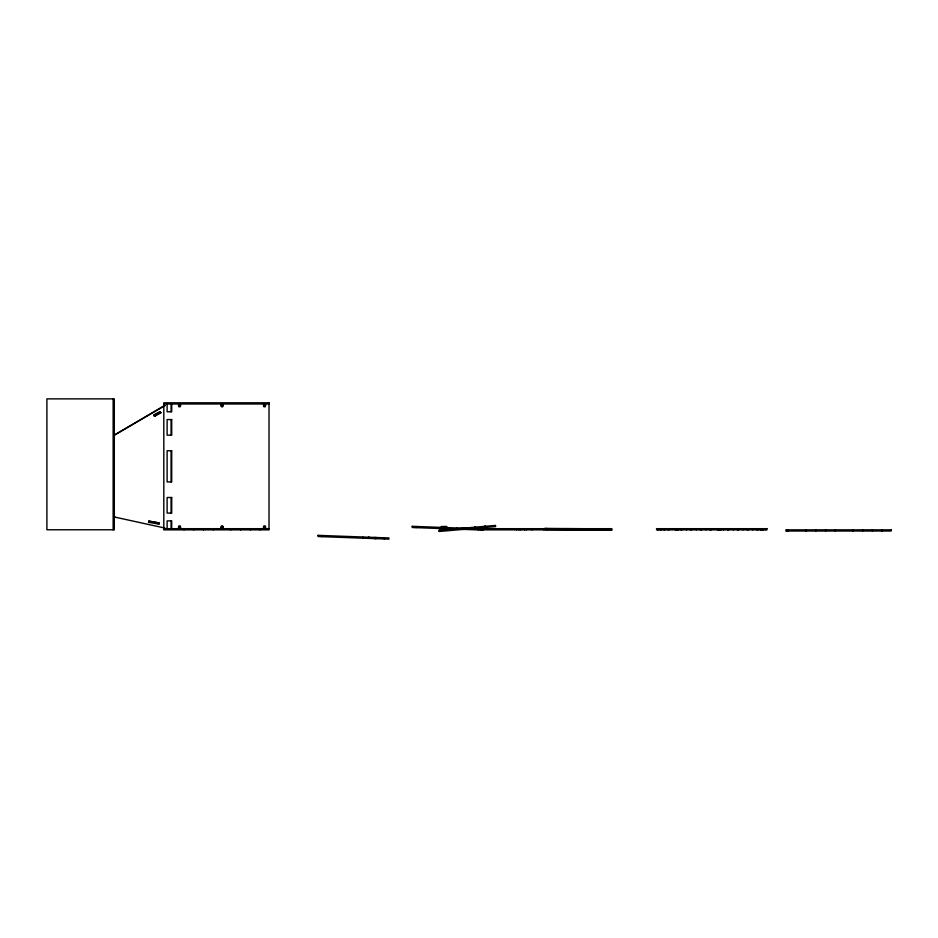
<?xml version="1.0" encoding="UTF-8"?>
<svg xmlns="http://www.w3.org/2000/svg" width="938" height="938" viewBox="0 0 938 938"><rect width="100%" height="100%" fill="white"/><g stroke="black" fill="none" stroke-linecap="round" stroke-linejoin="round"><path stroke-width="1.41" d="M148.802 522.443L148.802 521.082L158.757 522.841L158.757 524.213M546.831 529.583L546.831 528.411M592.382 529.947L592.394 528.774M592.945 529.947L592.957 528.774M599.23 529.993L599.23 528.833M599.781 530.005L599.792 528.833M610.052 530.087L610.052 528.915M321.922 536.677L321.957 535.504M362.725 538.166L362.76 536.993M368.517 538.377L368.564 537.216M369.044 538.4L369.08 537.228M374.473 538.6L374.508 537.427M375.54 538.635L375.575 537.474M376.068 538.658L376.103 537.486M384.205 538.951L384.252 537.791M416.109 527.648L416.144 526.476M456.783 529.138L456.829 527.965M462.704 529.36L462.751 528.188M463.231 529.372L463.266 528.211M478.392 529.935L478.439 528.762M158.323 524.025L158.534 522.876M164.607 405.462L114.319 435.15L165.229 405.462M160.973 412.603L154.524 416.261L153.949 415.241L160.386 411.594L153.82 414.959L155.016 415.98M154.266 416.062L160.832 412.685M467.206 529.044L438.89 531.494L438.785 530.333L495.522 525.409L495.627 526.581L472.822 528.551M163.81 403.973L269.018 403.973M178.97 404.759L178.97 406.002M180.143 404.759L180.143 406.002M221.485 404.759L221.485 406.002M222.646 404.759L222.646 406.002M263.953 404.759L263.953 406.002M265.126 404.759L265.126 406.002M178.466 405.146L178.97 403.973M180.647 405.146L180.143 403.973M220.969 405.146L221.485 403.973M223.15 405.146L222.646 403.973M263.449 405.146L263.953 403.973M265.63 405.146L265.126 403.973M178.466 405.615L178.97 406.787L180.143 406.787L180.647 405.615M220.969 405.615L221.485 406.787L222.646 406.787L223.15 405.615M263.449 405.615L263.953 406.787L265.126 406.787L265.63 405.615M114.94 516.99L114.319 516.99L164.889 528.047M178.97 526.652L178.97 527.895M180.143 526.652L180.143 527.895M221.485 526.652L221.485 527.895M263.953 526.652L263.953 527.895M265.126 526.652L265.126 527.895M178.466 527.039L178.97 525.878L180.143 525.878L180.647 527.039M220.969 527.039L221.485 525.878L222.646 525.878L223.15 527.039M263.449 527.039L263.953 525.878L265.126 525.878L265.63 527.039M178.466 527.508L178.97 528.68M180.647 527.508L180.143 528.68M220.969 527.508L221.485 528.68M223.15 527.508L222.646 528.68M263.449 527.508L263.953 528.68M265.63 527.508L265.126 528.68M222.646 527.895L223.15 526.652M163.81 528.68L269.018 528.68M545.74 528.68L480.256 528.68L480.256 529.853L611.224 529.853L611.224 528.68L564.664 528.68M113.146 529.771L46.9 529.771L46.9 398.873L114.319 398.873L114.319 529.853L113.146 529.853L113.146 398.873M159.343 523.017L148.779 521.141L148.579 522.29L159.132 524.166M159.906 411.864L160.48 412.884M159.765 411.594L160.21 412.685M485.614 526.277L485.72 527.437M485.427 526.288L485.532 527.449M484.794 526.347L484.899 527.508M484.606 526.359L484.712 527.531M475.554 527.144L475.801 528.293M474.886 527.203L474.991 528.364M474.745 527.215L474.839 528.375M440.555 530.181L440.649 531.342M440.074 530.216L440.18 531.389M439.875 530.24L439.969 531.4M882.142 529.853L882.142 531.014M872.399 529.853L872.399 531.014M862.655 529.853L862.655 531.014M852.912 529.853L852.912 531.014M835.348 529.853L835.348 531.014M825.604 529.853L825.604 531.014M815.861 529.853L815.861 531.014M806.117 529.853L806.117 531.014M788.225 529.853L788.225 531.014M787.052 529.853L787.052 531.014M765.818 528.68L765.818 529.853M763.532 528.68L763.532 529.853M763.016 528.68L763.016 529.853M762.418 528.68L762.418 529.853M761.914 528.68L761.914 529.853M761.797 528.68L761.855 529.853M761.339 528.68L761.339 529.853M760.741 528.68L760.741 529.853M760.237 528.68L760.237 529.853M757.951 528.68L757.951 529.853M756.849 528.68L756.849 529.853M752.827 528.68L752.827 529.853M748.207 528.68L748.207 529.853M747.105 528.68L747.105 529.853M743.084 528.68L743.084 529.853M738.476 528.68L738.476 529.853M737.362 528.68L737.362 529.853M733.34 528.68L733.34 529.853M728.732 528.68L728.732 529.853M727.618 528.68L727.618 529.853M723.608 528.68L723.608 529.853M721.052 528.68L721.052 529.853M720.548 528.68L720.548 529.853M719.95 528.68L719.95 529.853M719.434 528.68L719.376 529.853M718.871 528.68L718.871 529.853M718.274 528.68L718.274 529.853M717.769 528.68L717.769 529.853M711.168 528.68L711.168 529.853M710.054 528.68L710.054 529.853M706.044 528.68L706.044 529.853M701.425 528.68L701.425 529.853M700.323 528.68L700.323 529.853M696.301 528.68L696.301 529.853M691.681 528.68L691.681 529.853M690.579 528.68L690.579 529.853M686.557 528.68L686.557 529.853M681.938 528.68L681.938 529.853M680.836 528.68L680.836 529.853M678.549 528.68L678.549 529.853M678.045 528.68L678.045 529.853M677.447 528.68L677.447 529.853M676.931 528.68L676.873 529.853L676.814 528.68M676.368 528.68L676.368 529.853M675.77 528.68L675.77 529.853M675.254 528.68L675.254 529.853M669.075 528.68L669.075 529.853M667.973 528.68L667.973 529.853M665.019 528.68L665.019 529.853M663.905 528.68L663.905 529.853M661.7 528.68L661.7 529.853M660.598 528.68L660.598 529.853M658.91 528.68L658.91 529.853M657.749 528.68L657.749 529.853M598.374 528.68L598.374 529.853M597.612 528.68L597.612 529.853M596.216 528.68L596.322 529.853M590.577 528.68L590.577 529.853M582.779 528.68L582.779 529.853M580.833 528.68L580.833 529.853M571.09 528.68L571.09 529.853M543.817 528.68L543.817 529.853M532.116 528.68L532.116 529.853M526.277 528.68L526.277 529.853M524.33 528.68L524.33 529.853M520.742 528.68L520.742 529.853M519.089 528.68L519.089 529.853M516.533 528.68L516.568 529.853M446.793 527.672L446.793 526.499L441.259 526.499L441.259 527.672M445.116 526.499L445.116 527.672M260.061 528.68L260.061 529.853M250.317 528.68L250.317 529.853M240.574 528.68L240.574 529.853M230.83 528.68L230.83 529.853M213.266 528.68L213.266 529.853M203.523 528.68L203.523 529.853M193.779 528.68L193.779 529.853M184.047 528.68L184.047 529.853M171.701 403.973L171.701 411.77L167.116 411.77L167.116 403.973M171.701 528.68L171.701 520.883L167.116 520.883L167.116 528.68M171.079 403.973L171.079 411.77M171.079 419.567L171.079 435.15M171.079 450.744L171.079 481.921M171.079 497.503L171.079 513.086M171.079 520.883L171.079 528.68M545.001 528.399L544.99 529.571L611.998 530.099L612.01 528.926L545.001 528.399M318.064 535.364L318.029 536.524L388.883 539.127L388.918 537.955L318.064 535.364M412.251 526.335L412.216 527.508L483.07 530.099L483.105 528.938L412.251 526.335M269.018 402.812L163.81 402.812L163.81 529.853L269.018 529.853L269.018 402.812M171.701 419.567L167.116 419.567L167.116 435.15L171.701 435.15L171.701 419.567M171.701 450.744L167.116 450.744L167.116 481.921L171.701 481.921L171.701 450.744M171.701 497.503L167.116 497.503L167.116 513.086L171.701 513.086L171.701 497.503M766.921 528.68L656.577 528.68L656.577 529.853L766.921 529.853L766.921 528.68M891.1 529.853L785.88 529.853L785.88 531.014L891.1 531.014L891.1 529.853"/></g></svg>
